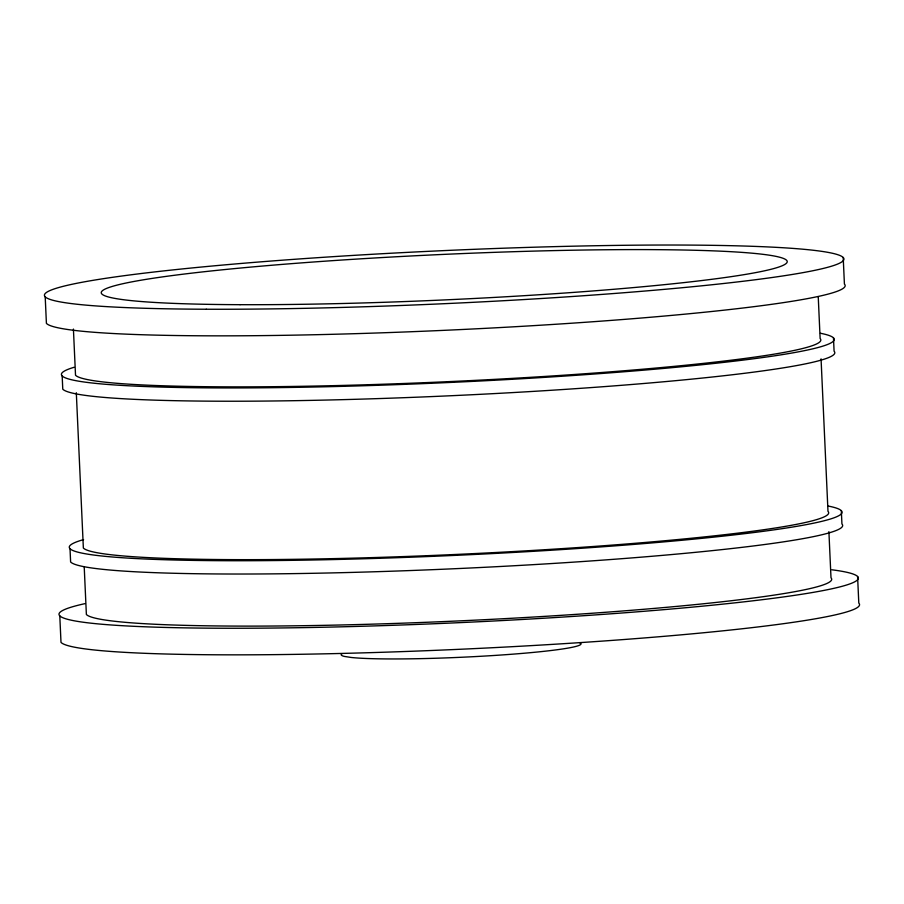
<?xml version="1.0" encoding="UTF-8"?>
<svg xmlns="http://www.w3.org/2000/svg" width="904" height="904" viewBox="0 0 904 904"><rect width="100%" height="100%" fill="white"/><g stroke="black" fill="none" stroke-linecap="round" stroke-linejoin="round"><path stroke-width="1.36" d="M580.086 643.151L580.775 643.422A120.017 7.955 -2.6 0 1 489.041 655.795A120.017 7.955 -2.6 0 1 351.136 657.457L344.514 656.44A120.017 7.955 -2.6 0 1 341.994 653.795M843.206 257.504L844.415 284.082A400.144 26.521 -2.6 0 1 469.628 329.135A400.144 26.521 -2.6 0 1 46.409 323.372L45.2 296.794M857.591 576.515L858.8 603.092A400.043 26.51 -2.6 0 1 484.103 648.134A400.043 26.51 -2.6 0 1 60.997 642.371L59.788 615.793M833.488 337.904L834.087 351.204A386.765 25.628 -2.6 0 1 471.831 394.743A386.765 25.628 -2.6 0 1 62.771 389.183L62.173 375.883M841.33 510.703L841.929 523.992A386.765 25.628 -2.6 0 1 479.674 567.542A386.765 25.628 -2.6 0 1 70.614 561.972L70.015 548.683M818.233 296.591L820.131 338.571A373.375 24.747 -2.6 0 1 470.419 380.607A373.375 24.747 -2.6 0 1 75.518 375.228L73.416 329.056M821.058 358.854L827.985 511.359A373.375 24.747 -2.6 0 1 478.261 553.395A373.375 24.747 -2.6 0 1 83.36 548.027L76.309 392.72M828.9 531.642L831.002 577.814A373.375 24.747 -2.6 0 1 481.278 619.85A373.375 24.747 -2.6 0 1 86.377 614.483L84.219 566.91M831.838 569.78A400.043 26.51 -2.6 0 1 459.526 622.653A400.043 26.51 -2.6 0 1 84.942 603.646M828.267 506.059A386.765 25.628 -2.6 0 1 454.735 555.395A386.765 25.628 -2.6 0 1 83.575 539.609M820.425 333.26A386.765 25.628 -2.6 0 1 449.943 382.46A386.765 25.628 -2.6 0 1 74.128 367.273M240.035 304.682A343.373 22.758 -2.6 0 0 785 264.33A343.373 22.758 -2.6 0 0 307.575 262.431A343.373 22.758 -2.6 0 0 240.035 304.682M206.281 309.236A400.144 26.521 -2.6 0 0 841.353 262.205A400.144 26.521 -2.6 0 0 284.986 259.99A400.144 26.521 -2.6 0 0 206.281 309.236"/></g></svg>
